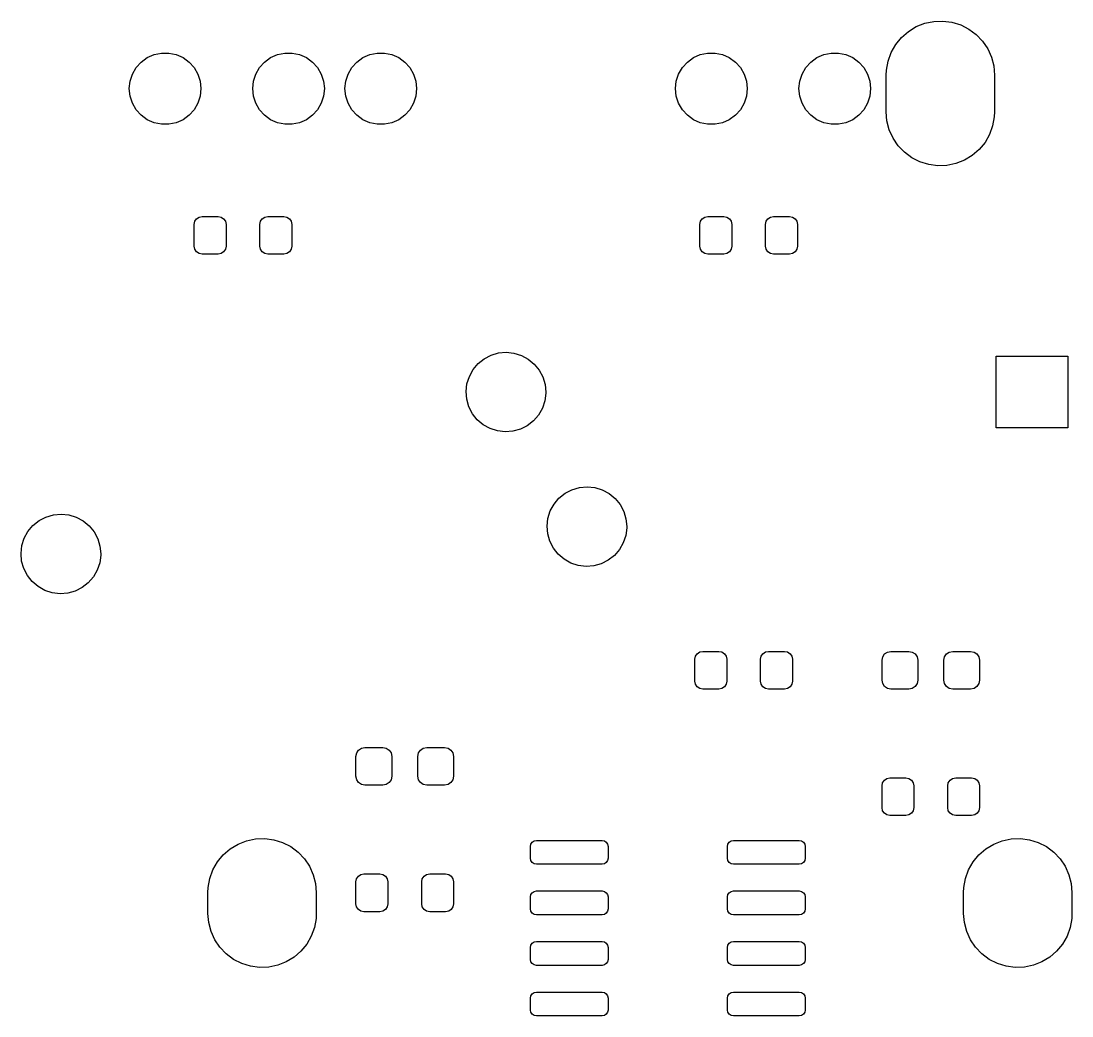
# Model space of a CAD drawing. Extents: x 74 to 207, y -142 to -34.
# Drawn here: x 139.72 to 166.1, y -58.85 to -33.86 of the extents above; entities that cross this region are included whole.
import ezdxf

# ---------------------------------------------------------------- set-up
doc = ezdxf.new("R2010")
doc.units = 0
doc.layers.add('BLACK', color=7, linetype='CONTINUOUS')

msp = doc.modelspace()

# ---------------------------------------------------------------- linework, layer by layer
at = {"layer": 'BLACK', "linetype": 'CONTINUOUS'}
for p, q in [((161.999, -34.1211), (162.195, -34.0018)), ((162.195, -34.0018), (162.409, -33.9174)), ((162.409, -33.9174), (162.634, -33.8701)), ((162.634, -33.8701), (162.864, -33.8615)), ((162.864, -33.8615), (163.092, -33.8917)), ((163.092, -33.8917), (163.312, -33.9599)), ((163.312, -33.9599), (163.517, -34.0641)), ((161.679, -34.4497), (161.825, -34.2719)), ((161.825, -34.2719), (161.999, -34.1211)), ((163.517, -34.0641), (163.701, -34.2014)), ((163.701, -34.2014), (163.86, -34.3678)), ((161.565, -34.6495), (161.679, -34.4497)), ((163.86, -34.3678), (163.988, -34.5586)), ((163.988, -34.5586), (164.083, -34.7683)), ((142.732, -34.8912), (142.884, -34.7806)), ((142.884, -34.7806), (143.056, -34.704)), ((143.056, -34.704), (143.24, -34.6649)), ((143.24, -34.6649), (143.428, -34.6649)), ((143.428, -34.6649), (143.612, -34.704)), ((143.612, -34.704), (143.784, -34.7806)), ((143.784, -34.7806), (143.936, -34.8912)), ((145.832, -34.8912), (145.984, -34.7806)), ((145.984, -34.7806), (146.156, -34.704)), ((146.156, -34.704), (146.34, -34.6649)), ((146.34, -34.6649), (146.528, -34.6649)), ((146.528, -34.6649), (146.712, -34.704)), ((146.712, -34.704), (146.884, -34.7806)), ((146.884, -34.7806), (147.036, -34.8912)), ((148.148, -34.8912), (148.3, -34.7806)), ((148.3, -34.7806), (148.472, -34.704)), ((148.472, -34.704), (148.656, -34.6649)), ((148.656, -34.6649), (148.844, -34.6649)), ((148.844, -34.6649), (149.028, -34.704)), ((149.028, -34.704), (149.2, -34.7806)), ((149.2, -34.7806), (149.352, -34.8912)), ((156.448, -34.8912), (156.6, -34.7806)), ((156.6, -34.7806), (156.772, -34.704)), ((156.772, -34.704), (156.956, -34.6649)), ((156.956, -34.6649), (157.144, -34.6649)), ((157.144, -34.6649), (157.328, -34.704)), ((157.328, -34.704), (157.5, -34.7806)), ((157.5, -34.7806), (157.652, -34.8912)), ((159.548, -34.8912), (159.7, -34.7806)), ((159.7, -34.7806), (159.872, -34.704)), ((159.872, -34.704), (160.056, -34.6649)), ((160.056, -34.6649), (160.244, -34.6649)), ((160.244, -34.6649), (160.428, -34.704)), ((160.428, -34.704), (160.6, -34.7806)), ((160.6, -34.7806), (160.752, -34.8912)), ((161.487, -34.8657), (161.565, -34.6495)), ((164.083, -34.7683), (164.141, -34.9909)), ((142.512, -35.1939), (142.606, -35.031)), ((142.606, -35.031), (142.732, -34.8912)), ((143.936, -34.8912), (144.062, -35.031)), ((144.062, -35.031), (144.156, -35.1939)), ((145.612, -35.1939), (145.706, -35.031)), ((145.706, -35.031), (145.832, -34.8912)), ((147.036, -34.8912), (147.162, -35.031)), ((147.162, -35.031), (147.256, -35.1939)), ((147.928, -35.1939), (148.022, -35.031)), ((148.022, -35.031), (148.148, -34.8912)), ((149.352, -34.8912), (149.478, -35.031)), ((149.478, -35.031), (149.572, -35.1939)), ((156.228, -35.1939), (156.322, -35.031)), ((156.322, -35.031), (156.448, -34.8912)), ((157.652, -34.8912), (157.778, -35.031)), ((157.778, -35.031), (157.872, -35.1939)), ((159.328, -35.1939), (159.422, -35.031)), ((159.422, -35.031), (159.548, -34.8912)), ((160.752, -34.8912), (160.878, -35.031)), ((160.878, -35.031), (160.972, -35.1939)), ((161.44, -35.22), (161.446, -35.092)), ((161.446, -35.092), (161.487, -34.8657)), ((164.141, -34.9909), (164.16, -35.22)), ((142.454, -35.3729), (142.512, -35.1939)), ((144.156, -35.1939), (144.214, -35.3729)), ((145.554, -35.3729), (145.612, -35.1939)), ((147.256, -35.1939), (147.314, -35.3729)), ((147.87, -35.3729), (147.928, -35.1939)), ((149.572, -35.1939), (149.63, -35.3729)), ((156.17, -35.3729), (156.228, -35.1939)), ((157.872, -35.1939), (157.93, -35.3729)), ((159.27, -35.3729), (159.328, -35.1939)), ((160.972, -35.1939), (161.03, -35.3729)), ((161.44, -36.14), (161.44, -35.22)), ((164.16, -35.22), (164.16, -36.14)), ((142.434, -35.56), (142.454, -35.3729)), ((142.454, -35.7471), (142.434, -35.56)), ((144.214, -35.3729), (144.234, -35.56)), ((144.234, -35.56), (144.214, -35.7471)), ((145.534, -35.56), (145.554, -35.3729)), ((145.554, -35.7471), (145.534, -35.56)), ((147.314, -35.3729), (147.334, -35.56)), ((147.334, -35.56), (147.314, -35.7471)), ((147.85, -35.56), (147.87, -35.3729)), ((147.87, -35.7471), (147.85, -35.56)), ((149.63, -35.3729), (149.65, -35.56)), ((149.65, -35.56), (149.63, -35.7471)), ((156.15, -35.56), (156.17, -35.3729)), ((156.17, -35.7471), (156.15, -35.56)), ((157.93, -35.3729), (157.95, -35.56)), ((157.95, -35.56), (157.93, -35.7471)), ((159.25, -35.56), (159.27, -35.3729)), ((159.27, -35.7471), (159.25, -35.56)), ((161.03, -35.3729), (161.05, -35.56)), ((161.05, -35.56), (161.03, -35.7471)), ((142.512, -35.9261), (142.454, -35.7471)), ((144.214, -35.7471), (144.156, -35.9261)), ((145.612, -35.9261), (145.554, -35.7471)), ((147.314, -35.7471), (147.256, -35.9261)), ((147.928, -35.9261), (147.87, -35.7471)), ((149.63, -35.7471), (149.572, -35.9261)), ((156.228, -35.9261), (156.17, -35.7471)), ((157.93, -35.7471), (157.872, -35.9261)), ((159.328, -35.9261), (159.27, -35.7471)), ((161.03, -35.7471), (160.972, -35.9261)), ((142.606, -36.089), (142.512, -35.9261)), ((142.732, -36.2288), (142.606, -36.089)), ((144.062, -36.089), (143.936, -36.2288)), ((144.156, -35.9261), (144.062, -36.089)), ((145.706, -36.089), (145.612, -35.9261)), ((145.832, -36.2288), (145.706, -36.089)), ((147.162, -36.089), (147.036, -36.2288)), ((147.256, -35.9261), (147.162, -36.089)), ((148.022, -36.089), (147.928, -35.9261)), ((148.148, -36.2288), (148.022, -36.089)), ((149.478, -36.089), (149.352, -36.2288)), ((149.572, -35.9261), (149.478, -36.089)), ((156.322, -36.089), (156.228, -35.9261)), ((156.448, -36.2288), (156.322, -36.089)), ((157.778, -36.089), (157.652, -36.2288)), ((157.872, -35.9261), (157.778, -36.089)), ((159.422, -36.089), (159.328, -35.9261)), ((159.548, -36.2288), (159.422, -36.089)), ((160.878, -36.089), (160.752, -36.2288)), ((160.972, -35.9261), (160.878, -36.089)), ((161.459, -36.3691), (161.44, -36.14)), ((164.16, -36.14), (164.154, -36.268)), ((142.884, -36.3394), (142.732, -36.2288)), ((143.056, -36.416), (142.884, -36.3394)), ((143.24, -36.4551), (143.056, -36.416)), ((143.612, -36.416), (143.428, -36.4551)), ((143.784, -36.3394), (143.612, -36.416)), ((143.936, -36.2288), (143.784, -36.3394)), ((145.984, -36.3394), (145.832, -36.2288)), ((146.156, -36.416), (145.984, -36.3394)), ((146.34, -36.4551), (146.156, -36.416)), ((146.712, -36.416), (146.528, -36.4551)), ((146.884, -36.3394), (146.712, -36.416)), ((147.036, -36.2288), (146.884, -36.3394)), ((148.3, -36.3394), (148.148, -36.2288)), ((148.472, -36.416), (148.3, -36.3394)), ((148.656, -36.4551), (148.472, -36.416)), ((149.028, -36.416), (148.844, -36.4551)), ((149.2, -36.3394), (149.028, -36.416)), ((149.352, -36.2288), (149.2, -36.3394)), ((156.6, -36.3394), (156.448, -36.2288)), ((156.772, -36.416), (156.6, -36.3394)), ((156.956, -36.4551), (156.772, -36.416)), ((157.328, -36.416), (157.144, -36.4551)), ((157.5, -36.3394), (157.328, -36.416)), ((157.652, -36.2288), (157.5, -36.3394)), ((159.7, -36.3394), (159.548, -36.2288)), ((159.872, -36.416), (159.7, -36.3394)), ((160.056, -36.4551), (159.872, -36.416)), ((160.428, -36.416), (160.244, -36.4551)), ((160.6, -36.3394), (160.428, -36.416)), ((160.752, -36.2288), (160.6, -36.3394)), ((161.517, -36.5917), (161.459, -36.3691)), ((164.154, -36.268), (164.113, -36.4943)), ((143.428, -36.4551), (143.24, -36.4551)), ((146.528, -36.4551), (146.34, -36.4551)), ((148.844, -36.4551), (148.656, -36.4551)), ((157.144, -36.4551), (156.956, -36.4551)), ((160.244, -36.4551), (160.056, -36.4551)), ((161.612, -36.8014), (161.517, -36.5917)), ((164.113, -36.4943), (164.035, -36.7105)), ((161.74, -36.9922), (161.612, -36.8014)), ((163.921, -36.9103), (163.775, -37.0881)), ((164.035, -36.7105), (163.921, -36.9103)), ((161.899, -37.1586), (161.74, -36.9922)), ((162.083, -37.2959), (161.899, -37.1586)), ((163.775, -37.0881), (163.601, -37.2389)), ((162.288, -37.4001), (162.083, -37.2959)), ((162.508, -37.4683), (162.288, -37.4001)), ((162.736, -37.4985), (162.508, -37.4683)), ((163.191, -37.4426), (162.966, -37.4899)), ((163.405, -37.3582), (163.191, -37.4426)), ((163.601, -37.2389), (163.405, -37.3582)), ((162.966, -37.4899), (162.736, -37.4985)), ((144.122, -38.8266), (144.186, -38.7832)), ((144.186, -38.7832), (144.263, -38.768)), ((144.263, -38.768), (144.663, -38.768)), ((144.663, -38.768), (144.74, -38.7832)), ((144.74, -38.7832), (144.804, -38.8266)), ((145.772, -38.8266), (145.836, -38.7832)), ((145.836, -38.7832), (145.913, -38.768)), ((145.913, -38.768), (146.313, -38.768)), ((146.313, -38.768), (146.39, -38.7832)), ((146.39, -38.7832), (146.454, -38.8266)), ((156.822, -38.8266), (156.886, -38.7832)), ((156.886, -38.7832), (156.963, -38.768)), ((156.963, -38.768), (157.363, -38.768)), ((157.363, -38.768), (157.44, -38.7832)), ((157.44, -38.7832), (157.504, -38.8266)), ((158.472, -38.8266), (158.536, -38.7832)), ((158.536, -38.7832), (158.613, -38.768)), ((158.613, -38.768), (159.013, -38.768)), ((159.013, -38.768), (159.09, -38.7832)), ((159.09, -38.7832), (159.154, -38.8266)), ((144.063, -38.968), (144.078, -38.8915)), ((144.063, -39.518), (144.063, -38.968)), ((144.078, -38.8915), (144.122, -38.8266)), ((144.804, -38.8266), (144.848, -38.8915)), ((144.848, -38.8915), (144.863, -38.968)), ((144.863, -38.968), (144.863, -39.518)), ((145.713, -38.968), (145.728, -38.8915)), ((145.713, -39.518), (145.713, -38.968)), ((145.728, -38.8915), (145.772, -38.8266)), ((146.454, -38.8266), (146.498, -38.8915)), ((146.498, -38.8915), (146.513, -38.968)), ((146.513, -38.968), (146.513, -39.518)), ((156.763, -38.968), (156.778, -38.8915)), ((156.763, -39.518), (156.763, -38.968)), ((156.778, -38.8915), (156.822, -38.8266)), ((157.504, -38.8266), (157.548, -38.8915)), ((157.548, -38.8915), (157.563, -38.968)), ((157.563, -38.968), (157.563, -39.518)), ((158.413, -38.968), (158.428, -38.8915)), ((158.413, -39.518), (158.413, -38.968)), ((158.428, -38.8915), (158.472, -38.8266)), ((159.154, -38.8266), (159.198, -38.8915)), ((159.198, -38.8915), (159.213, -38.968)), ((159.213, -38.968), (159.213, -39.518)), ((144.078, -39.5945), (144.063, -39.518)), ((144.863, -39.518), (144.848, -39.5945)), ((145.728, -39.5945), (145.713, -39.518)), ((146.513, -39.518), (146.498, -39.5945)), ((156.778, -39.5945), (156.763, -39.518)), ((157.563, -39.518), (157.548, -39.5945)), ((158.428, -39.5945), (158.413, -39.518)), ((159.213, -39.518), (159.198, -39.5945)), ((144.122, -39.6594), (144.078, -39.5945)), ((144.186, -39.7028), (144.122, -39.6594)), ((144.263, -39.718), (144.186, -39.7028)), ((144.663, -39.718), (144.263, -39.718)), ((144.74, -39.7028), (144.663, -39.718)), ((144.804, -39.6594), (144.74, -39.7028)), ((144.848, -39.5945), (144.804, -39.6594)), ((145.772, -39.6594), (145.728, -39.5945)), ((145.836, -39.7028), (145.772, -39.6594)), ((145.913, -39.718), (145.836, -39.7028)), ((146.313, -39.718), (145.913, -39.718)), ((146.39, -39.7028), (146.313, -39.718)), ((146.454, -39.6594), (146.39, -39.7028)), ((146.498, -39.5945), (146.454, -39.6594)), ((156.822, -39.6594), (156.778, -39.5945)), ((156.886, -39.7028), (156.822, -39.6594)), ((156.963, -39.718), (156.886, -39.7028)), ((157.363, -39.718), (156.963, -39.718)), ((157.44, -39.7028), (157.363, -39.718)), ((157.504, -39.6594), (157.44, -39.7028)), ((157.548, -39.5945), (157.504, -39.6594)), ((158.472, -39.6594), (158.428, -39.5945)), ((158.536, -39.7028), (158.472, -39.6594)), ((158.613, -39.718), (158.536, -39.7028)), ((159.013, -39.718), (158.613, -39.718)), ((159.09, -39.7028), (159.013, -39.718)), ((159.154, -39.6594), (159.09, -39.7028)), ((159.198, -39.5945), (159.154, -39.6594)), ((151.517, -42.2528), (151.705, -42.1977)), ((151.705, -42.1977), (151.899, -42.18)), ((151.899, -42.18), (152.093, -42.2004)), ((152.093, -42.2004), (152.28, -42.2581)), ((151.067, -42.615), (151.192, -42.4655)), ((151.192, -42.4655), (151.344, -42.3432)), ((151.344, -42.3432), (151.517, -42.2528)), ((152.28, -42.2581), (152.451, -42.351)), ((152.451, -42.351), (152.602, -42.4754)), ((152.602, -42.4754), (152.725, -42.6266)), ((164.2, -44.08), (164.2, -42.28)), ((164.2, -42.28), (166, -42.28)), ((166, -42.28), (166, -44.08)), ((150.973, -42.7861), (151.067, -42.615)), ((152.725, -42.6266), (152.817, -42.7989)), ((150.892, -43.166), (150.914, -42.9721)), ((150.914, -42.9721), (150.973, -42.7861)), ((152.817, -42.7989), (152.873, -42.9858)), ((152.873, -42.9858), (152.892, -43.18)), ((150.908, -43.3605), (150.892, -43.166)), ((152.892, -43.2079), (152.867, -43.4015)), ((152.892, -43.18), (152.892, -43.2079)), ((150.962, -43.5481), (150.908, -43.3605)), ((152.867, -43.4015), (152.806, -43.5867)), ((151.051, -43.7217), (150.962, -43.5481)), ((151.173, -43.8747), (151.051, -43.7217)), ((152.709, -43.7564), (152.582, -43.9042)), ((152.806, -43.5867), (152.709, -43.7564)), ((151.321, -44.0011), (151.173, -43.8747)), ((151.492, -44.0964), (151.321, -44.0011)), ((152.428, -44.0243), (152.254, -44.1123)), ((152.582, -43.9042), (152.428, -44.0243)), ((151.677, -44.1567), (151.492, -44.0964)), ((151.871, -44.1798), (151.677, -44.1567)), ((152.066, -44.1648), (151.871, -44.1798)), ((152.254, -44.1123), (152.066, -44.1648)), ((166, -44.08), (164.2, -44.08)), ((153.376, -45.7214), (153.549, -45.631)), ((153.549, -45.631), (153.737, -45.5759)), ((153.737, -45.5759), (153.931, -45.5582)), ((153.931, -45.5582), (154.125, -45.5786)), ((154.125, -45.5786), (154.312, -45.6363)), ((154.312, -45.6363), (154.483, -45.7292)), ((153.099, -45.9932), (153.224, -45.8437)), ((153.224, -45.8437), (153.376, -45.7214)), ((154.483, -45.7292), (154.634, -45.8536)), ((154.634, -45.8536), (154.757, -46.0048)), ((152.946, -46.3503), (153.005, -46.1643)), ((153.005, -46.1643), (153.099, -45.9932)), ((154.757, -46.0048), (154.849, -46.1771)), ((154.849, -46.1771), (154.905, -46.364)), ((140.016, -46.5295), (140.168, -46.4072)), ((140.168, -46.4072), (140.341, -46.3168)), ((140.341, -46.3168), (140.529, -46.2617)), ((140.529, -46.2617), (140.723, -46.244)), ((140.723, -46.244), (140.917, -46.2644)), ((140.917, -46.2644), (141.104, -46.3221)), ((141.104, -46.3221), (141.275, -46.415)), ((141.275, -46.415), (141.426, -46.5394)), ((152.924, -46.5442), (152.946, -46.3503)), ((154.905, -46.364), (154.924, -46.5582)), ((139.797, -46.8501), (139.891, -46.679)), ((139.891, -46.679), (140.016, -46.5295)), ((141.426, -46.5394), (141.549, -46.6906)), ((141.549, -46.6906), (141.641, -46.8629)), ((152.94, -46.7387), (152.924, -46.5442)), ((154.924, -46.5861), (154.899, -46.7797)), ((154.924, -46.5582), (154.924, -46.5861)), ((139.738, -47.0361), (139.797, -46.8501)), ((141.641, -46.8629), (141.697, -47.0498)), ((152.994, -46.9263), (152.94, -46.7387)), ((153.083, -47.0999), (152.994, -46.9263)), ((154.838, -46.9649), (154.741, -47.1346)), ((154.899, -46.7797), (154.838, -46.9649)), ((139.716, -47.23), (139.738, -47.0361)), ((139.732, -47.4245), (139.716, -47.23)), ((141.697, -47.0498), (141.716, -47.244)), ((153.205, -47.2529), (153.083, -47.0999)), ((154.741, -47.1346), (154.614, -47.2824)), ((139.786, -47.6121), (139.732, -47.4245)), ((141.691, -47.4655), (141.63, -47.6507)), ((141.716, -47.2719), (141.691, -47.4655)), ((141.716, -47.244), (141.716, -47.2719)), ((153.353, -47.3793), (153.205, -47.2529)), ((153.524, -47.4746), (153.353, -47.3793)), ((153.709, -47.5349), (153.524, -47.4746)), ((154.286, -47.4905), (154.098, -47.543)), ((154.46, -47.4025), (154.286, -47.4905)), ((154.614, -47.2824), (154.46, -47.4025)), ((139.875, -47.7857), (139.786, -47.6121)), ((141.63, -47.6507), (141.533, -47.8204)), ((153.903, -47.558), (153.709, -47.5349)), ((154.098, -47.543), (153.903, -47.558)), ((139.997, -47.9387), (139.875, -47.7857)), ((140.145, -48.0651), (139.997, -47.9387)), ((141.406, -47.9682), (141.252, -48.0883)), ((141.533, -47.8204), (141.406, -47.9682)), ((140.316, -48.1604), (140.145, -48.0651)), ((140.501, -48.2207), (140.316, -48.1604)), ((140.695, -48.2438), (140.501, -48.2207)), ((140.89, -48.2288), (140.695, -48.2438)), ((141.078, -48.1763), (140.89, -48.2288)), ((141.252, -48.0883), (141.078, -48.1763)), ((156.636, -49.89), (156.651, -49.8135)), ((156.651, -49.8135), (156.695, -49.7486)), ((156.695, -49.7486), (156.759, -49.7052)), ((156.759, -49.7052), (156.836, -49.69)), ((156.836, -49.69), (157.236, -49.69)), ((157.236, -49.69), (157.313, -49.7052)), ((157.313, -49.7052), (157.377, -49.7486)), ((157.377, -49.7486), (157.421, -49.8135)), ((157.421, -49.8135), (157.436, -49.89)), ((158.286, -49.89), (158.301, -49.8135)), ((158.301, -49.8135), (158.345, -49.7486)), ((158.345, -49.7486), (158.409, -49.7052)), ((158.409, -49.7052), (158.486, -49.69)), ((158.486, -49.69), (158.886, -49.69)), ((158.886, -49.69), (158.963, -49.7052)), ((158.963, -49.7052), (159.027, -49.7486)), ((159.027, -49.7486), (159.071, -49.8135)), ((159.071, -49.8135), (159.086, -49.89)), ((161.335, -49.915), (161.352, -49.8289)), ((161.352, -49.8289), (161.401, -49.7559)), ((161.401, -49.7559), (161.474, -49.7071)), ((161.474, -49.7071), (161.56, -49.69)), ((161.56, -49.69), (162.01, -49.69)), ((162.01, -49.69), (162.096, -49.7071)), ((162.096, -49.7071), (162.169, -49.7559)), ((162.169, -49.7559), (162.218, -49.8289)), ((162.218, -49.8289), (162.235, -49.915)), ((162.885, -49.915), (162.902, -49.8289)), ((162.902, -49.8289), (162.951, -49.7559)), ((162.951, -49.7559), (163.024, -49.7071)), ((163.024, -49.7071), (163.11, -49.69)), ((163.11, -49.69), (163.56, -49.69)), ((163.56, -49.69), (163.646, -49.7071)), ((163.646, -49.7071), (163.719, -49.7559)), ((163.719, -49.7559), (163.768, -49.8289)), ((163.768, -49.8289), (163.785, -49.915)), ((156.636, -50.44), (156.636, -49.89)), ((157.436, -49.89), (157.436, -50.44)), ((158.286, -50.44), (158.286, -49.89)), ((159.086, -49.89), (159.086, -50.44)), ((161.335, -50.415), (161.335, -49.915)), ((162.235, -49.915), (162.235, -50.415)), ((162.885, -50.415), (162.885, -49.915)), ((163.785, -49.915), (163.785, -50.415)), ((156.651, -50.5165), (156.636, -50.44)), ((156.695, -50.5814), (156.651, -50.5165)), ((156.759, -50.6248), (156.695, -50.5814)), ((156.836, -50.64), (156.759, -50.6248)), ((157.236, -50.64), (156.836, -50.64)), ((157.313, -50.6248), (157.236, -50.64)), ((157.377, -50.5814), (157.313, -50.6248)), ((157.421, -50.5165), (157.377, -50.5814)), ((157.436, -50.44), (157.421, -50.5165)), ((158.301, -50.5165), (158.286, -50.44)), ((158.345, -50.5814), (158.301, -50.5165)), ((158.409, -50.6248), (158.345, -50.5814)), ((158.486, -50.64), (158.409, -50.6248)), ((158.886, -50.64), (158.486, -50.64)), ((158.963, -50.6248), (158.886, -50.64)), ((159.027, -50.5814), (158.963, -50.6248)), ((159.071, -50.5165), (159.027, -50.5814)), ((159.086, -50.44), (159.071, -50.5165)), ((161.352, -50.5011), (161.335, -50.415)), ((161.401, -50.5741), (161.352, -50.5011)), ((161.474, -50.6229), (161.401, -50.5741)), ((161.56, -50.64), (161.474, -50.6229)), ((162.01, -50.64), (161.56, -50.64)), ((162.096, -50.6229), (162.01, -50.64)), ((162.169, -50.5741), (162.096, -50.6229)), ((162.218, -50.5011), (162.169, -50.5741)), ((162.235, -50.415), (162.218, -50.5011)), ((162.902, -50.5011), (162.885, -50.415)), ((162.951, -50.5741), (162.902, -50.5011)), ((163.024, -50.6229), (162.951, -50.5741)), ((163.11, -50.64), (163.024, -50.6229)), ((163.56, -50.64), (163.11, -50.64)), ((163.646, -50.6229), (163.56, -50.64)), ((163.719, -50.5741), (163.646, -50.6229)), ((163.768, -50.5011), (163.719, -50.5741)), ((163.785, -50.415), (163.768, -50.5011)), ((148.127, -52.328), (148.144, -52.2419)), ((148.144, -52.2419), (148.193, -52.1689)), ((148.193, -52.1689), (148.266, -52.1201)), ((148.266, -52.1201), (148.352, -52.103)), ((148.352, -52.103), (148.802, -52.103)), ((148.802, -52.103), (148.888, -52.1201)), ((148.888, -52.1201), (148.961, -52.1689)), ((148.961, -52.1689), (149.01, -52.2419)), ((149.01, -52.2419), (149.027, -52.328)), ((149.677, -52.328), (149.694, -52.2419)), ((149.694, -52.2419), (149.743, -52.1689)), ((149.743, -52.1689), (149.816, -52.1201)), ((149.816, -52.1201), (149.902, -52.103)), ((149.902, -52.103), (150.352, -52.103)), ((150.352, -52.103), (150.438, -52.1201)), ((150.438, -52.1201), (150.511, -52.1689)), ((150.511, -52.1689), (150.56, -52.2419)), ((150.56, -52.2419), (150.577, -52.328)), ((148.127, -52.828), (148.127, -52.328)), ((149.027, -52.328), (149.027, -52.828)), ((149.677, -52.828), (149.677, -52.328)), ((150.577, -52.328), (150.577, -52.828)), ((148.144, -52.9141), (148.127, -52.828)), ((148.193, -52.9871), (148.144, -52.9141)), ((148.266, -53.0359), (148.193, -52.9871)), ((148.352, -53.053), (148.266, -53.0359)), ((148.888, -53.0359), (148.802, -53.053)), ((148.961, -52.9871), (148.888, -53.0359)), ((149.01, -52.9141), (148.961, -52.9871)), ((149.027, -52.828), (149.01, -52.9141)), ((149.694, -52.9141), (149.677, -52.828)), ((149.743, -52.9871), (149.694, -52.9141)), ((149.816, -53.0359), (149.743, -52.9871)), ((149.902, -53.053), (149.816, -53.0359)), ((150.438, -53.0359), (150.352, -53.053)), ((150.511, -52.9871), (150.438, -53.0359)), ((150.56, -52.9141), (150.511, -52.9871)), ((150.577, -52.828), (150.56, -52.9141)), ((161.335, -53.065), (161.35, -52.9885)), ((161.35, -52.9885), (161.394, -52.9236)), ((161.394, -52.9236), (161.458, -52.8802)), ((161.458, -52.8802), (161.535, -52.865)), ((161.535, -52.865), (161.935, -52.865)), ((161.935, -52.865), (162.012, -52.8802)), ((162.012, -52.8802), (162.076, -52.9236)), ((162.076, -52.9236), (162.12, -52.9885)), ((162.12, -52.9885), (162.135, -53.065)), ((162.985, -53.065), (163, -52.9885)), ((163, -52.9885), (163.044, -52.9236)), ((163.044, -52.9236), (163.108, -52.8802)), ((163.108, -52.8802), (163.185, -52.865)), ((163.185, -52.865), (163.585, -52.865)), ((163.585, -52.865), (163.662, -52.8802)), ((163.662, -52.8802), (163.726, -52.9236)), ((163.726, -52.9236), (163.77, -52.9885)), ((163.77, -52.9885), (163.785, -53.065)), ((148.802, -53.053), (148.352, -53.053)), ((150.352, -53.053), (149.902, -53.053)), ((161.335, -53.615), (161.335, -53.065)), ((162.135, -53.065), (162.135, -53.615)), ((162.985, -53.615), (162.985, -53.065)), ((163.785, -53.065), (163.785, -53.615)), ((161.35, -53.6915), (161.335, -53.615)), ((161.394, -53.7564), (161.35, -53.6915)), ((161.458, -53.7998), (161.394, -53.7564)), ((161.535, -53.815), (161.458, -53.7998)), ((161.935, -53.815), (161.535, -53.815)), ((162.012, -53.7998), (161.935, -53.815)), ((162.076, -53.7564), (162.012, -53.7998)), ((162.12, -53.6915), (162.076, -53.7564)), ((162.135, -53.615), (162.12, -53.6915)), ((163, -53.6915), (162.985, -53.615)), ((163.044, -53.7564), (163, -53.6915)), ((163.108, -53.7998), (163.044, -53.7564)), ((163.185, -53.815), (163.108, -53.7998)), ((163.585, -53.815), (163.185, -53.815)), ((163.662, -53.7998), (163.585, -53.815)), ((163.726, -53.7564), (163.662, -53.7998)), ((163.77, -53.6915), (163.726, -53.7564)), ((163.785, -53.615), (163.77, -53.6915)), ((144.969, -54.6511), (145.165, -54.5318)), ((145.165, -54.5318), (145.379, -54.4474)), ((145.379, -54.4474), (145.604, -54.4001)), ((145.604, -54.4001), (145.834, -54.3915)), ((145.834, -54.3915), (146.062, -54.4217)), ((146.062, -54.4217), (146.282, -54.4899)), ((146.282, -54.4899), (146.487, -54.5941)), ((146.487, -54.5941), (146.671, -54.7314)), ((152.506, -54.587), (152.517, -54.5296)), ((152.506, -54.887), (152.506, -54.587)), ((152.517, -54.5296), (152.55, -54.4809)), ((152.55, -54.4809), (152.599, -54.4484)), ((152.599, -54.4484), (152.656, -54.437)), ((152.656, -54.437), (154.306, -54.437)), ((154.306, -54.437), (154.363, -54.4484)), ((154.363, -54.4484), (154.412, -54.4809)), ((154.412, -54.4809), (154.445, -54.5296)), ((154.445, -54.5296), (154.456, -54.587)), ((154.456, -54.587), (154.456, -54.887)), ((157.456, -54.587), (157.467, -54.5296)), ((157.456, -54.887), (157.456, -54.587)), ((157.467, -54.5296), (157.5, -54.4809)), ((157.5, -54.4809), (157.549, -54.4484)), ((157.549, -54.4484), (157.606, -54.437)), ((157.606, -54.437), (159.256, -54.437)), ((159.256, -54.437), (159.313, -54.4484)), ((159.313, -54.4484), (159.362, -54.4809)), ((159.362, -54.4809), (159.395, -54.5296)), ((159.395, -54.5296), (159.406, -54.587)), ((159.406, -54.587), (159.406, -54.887)), ((163.944, -54.6511), (164.14, -54.5318)), ((164.14, -54.5318), (164.354, -54.4474)), ((164.354, -54.4474), (164.579, -54.4001)), ((164.579, -54.4001), (164.809, -54.3915)), ((164.809, -54.3915), (165.037, -54.4217)), ((165.037, -54.4217), (165.257, -54.4899)), ((165.257, -54.4899), (165.462, -54.5941)), ((165.462, -54.5941), (165.646, -54.7314)), ((144.649, -54.9797), (144.795, -54.8019)), ((144.795, -54.8019), (144.969, -54.6511)), ((146.671, -54.7314), (146.83, -54.8978)), ((152.517, -54.9444), (152.506, -54.887)), ((154.456, -54.887), (154.445, -54.9444)), ((157.467, -54.9444), (157.456, -54.887)), ((159.406, -54.887), (159.395, -54.9444)), ((163.624, -54.9797), (163.77, -54.8019)), ((163.77, -54.8019), (163.944, -54.6511)), ((165.646, -54.7314), (165.805, -54.8978)), ((144.535, -55.1795), (144.649, -54.9797)), ((146.83, -54.8978), (146.958, -55.0886)), ((146.958, -55.0886), (147.053, -55.2983)), ((152.55, -54.9931), (152.517, -54.9444)), ((152.599, -55.0256), (152.55, -54.9931)), ((152.656, -55.037), (152.599, -55.0256)), ((154.306, -55.037), (152.656, -55.037)), ((154.363, -55.0256), (154.306, -55.037)), ((154.412, -54.9931), (154.363, -55.0256)), ((154.445, -54.9444), (154.412, -54.9931)), ((157.5, -54.9931), (157.467, -54.9444)), ((157.549, -55.0256), (157.5, -54.9931)), ((157.606, -55.037), (157.549, -55.0256)), ((159.256, -55.037), (157.606, -55.037)), ((159.313, -55.0256), (159.256, -55.037)), ((159.362, -54.9931), (159.313, -55.0256)), ((159.395, -54.9444), (159.362, -54.9931)), ((163.51, -55.1795), (163.624, -54.9797)), ((165.805, -54.8978), (165.933, -55.0886)), ((165.933, -55.0886), (166.028, -55.2983)), ((144.416, -55.622), (144.457, -55.3957)), ((144.457, -55.3957), (144.535, -55.1795)), ((147.053, -55.2983), (147.111, -55.5209)), ((148.127, -55.478), (148.142, -55.4015)), ((148.142, -55.4015), (148.186, -55.3366)), ((148.186, -55.3366), (148.25, -55.2932)), ((148.25, -55.2932), (148.327, -55.278)), ((148.327, -55.278), (148.727, -55.278)), ((148.727, -55.278), (148.804, -55.2932)), ((148.804, -55.2932), (148.868, -55.3366)), ((148.868, -55.3366), (148.912, -55.4015)), ((148.912, -55.4015), (148.927, -55.478)), ((149.777, -55.478), (149.792, -55.4015)), ((149.792, -55.4015), (149.836, -55.3366)), ((149.836, -55.3366), (149.9, -55.2932)), ((149.9, -55.2932), (149.977, -55.278)), ((149.977, -55.278), (150.377, -55.278)), ((150.377, -55.278), (150.454, -55.2932)), ((150.454, -55.2932), (150.518, -55.3366)), ((150.518, -55.3366), (150.562, -55.4015)), ((150.562, -55.4015), (150.577, -55.478)), ((163.391, -55.622), (163.432, -55.3957)), ((163.432, -55.3957), (163.51, -55.1795)), ((166.028, -55.2983), (166.086, -55.5209)), ((144.41, -55.75), (144.416, -55.622)), ((147.111, -55.5209), (147.13, -55.75)), ((148.127, -56.028), (148.127, -55.478)), ((148.927, -55.478), (148.927, -56.028)), ((149.777, -56.028), (149.777, -55.478)), ((150.577, -55.478), (150.577, -56.028)), ((163.385, -55.75), (163.391, -55.622)), ((166.086, -55.5209), (166.105, -55.75)), ((144.41, -56.27), (144.41, -55.75)), ((147.13, -55.75), (147.13, -56.27)), ((152.506, -55.857), (152.517, -55.7996)), ((152.506, -56.157), (152.506, -55.857)), ((152.517, -55.7996), (152.55, -55.7509)), ((152.55, -55.7509), (152.599, -55.7184)), ((152.599, -55.7184), (152.656, -55.707)), ((152.656, -55.707), (154.306, -55.707)), ((154.306, -55.707), (154.363, -55.7184)), ((154.363, -55.7184), (154.412, -55.7509)), ((154.412, -55.7509), (154.445, -55.7996)), ((154.445, -55.7996), (154.456, -55.857)), ((154.456, -55.857), (154.456, -56.157)), ((157.456, -55.857), (157.467, -55.7996)), ((157.456, -56.157), (157.456, -55.857)), ((157.467, -55.7996), (157.5, -55.7509)), ((157.5, -55.7509), (157.549, -55.7184)), ((157.549, -55.7184), (157.606, -55.707)), ((157.606, -55.707), (159.256, -55.707)), ((159.256, -55.707), (159.313, -55.7184)), ((159.313, -55.7184), (159.362, -55.7509)), ((159.362, -55.7509), (159.395, -55.7996)), ((159.395, -55.7996), (159.406, -55.857)), ((159.406, -55.857), (159.406, -56.157)), ((163.385, -56.27), (163.385, -55.75)), ((166.105, -55.75), (166.105, -56.27)), ((148.142, -56.1045), (148.127, -56.028)), ((148.186, -56.1694), (148.142, -56.1045)), ((148.25, -56.2128), (148.186, -56.1694)), ((148.868, -56.1694), (148.804, -56.2128)), ((148.912, -56.1045), (148.868, -56.1694)), ((148.927, -56.028), (148.912, -56.1045)), ((149.792, -56.1045), (149.777, -56.028)), ((149.836, -56.1694), (149.792, -56.1045)), ((149.9, -56.2128), (149.836, -56.1694)), ((150.518, -56.1694), (150.454, -56.2128)), ((150.562, -56.1045), (150.518, -56.1694)), ((150.577, -56.028), (150.562, -56.1045)), ((152.517, -56.2144), (152.506, -56.157)), ((154.456, -56.157), (154.445, -56.2144)), ((157.467, -56.2144), (157.456, -56.157)), ((159.406, -56.157), (159.395, -56.2144)), ((144.429, -56.4991), (144.41, -56.27)), ((147.124, -56.398), (147.083, -56.6243)), ((147.13, -56.27), (147.124, -56.398)), ((148.327, -56.228), (148.25, -56.2128)), ((148.727, -56.228), (148.327, -56.228)), ((148.804, -56.2128), (148.727, -56.228)), ((149.977, -56.228), (149.9, -56.2128)), ((150.377, -56.228), (149.977, -56.228)), ((150.454, -56.2128), (150.377, -56.228)), ((152.55, -56.2631), (152.517, -56.2144)), ((152.599, -56.2956), (152.55, -56.2631)), ((152.656, -56.307), (152.599, -56.2956)), ((154.306, -56.307), (152.656, -56.307)), ((154.363, -56.2956), (154.306, -56.307)), ((154.412, -56.2631), (154.363, -56.2956)), ((154.445, -56.2144), (154.412, -56.2631)), ((157.5, -56.2631), (157.467, -56.2144)), ((157.549, -56.2956), (157.5, -56.2631)), ((157.606, -56.307), (157.549, -56.2956)), ((159.256, -56.307), (157.606, -56.307)), ((159.313, -56.2956), (159.256, -56.307)), ((159.362, -56.2631), (159.313, -56.2956)), ((159.395, -56.2144), (159.362, -56.2631)), ((163.404, -56.4991), (163.385, -56.27)), ((166.099, -56.398), (166.058, -56.6243)), ((166.105, -56.27), (166.099, -56.398)), ((144.487, -56.7217), (144.429, -56.4991)), ((144.582, -56.9314), (144.487, -56.7217)), ((147.083, -56.6243), (147.005, -56.8405)), ((163.462, -56.7217), (163.404, -56.4991)), ((163.557, -56.9314), (163.462, -56.7217)), ((166.058, -56.6243), (165.98, -56.8405)), ((144.71, -57.1222), (144.582, -56.9314)), ((147.005, -56.8405), (146.891, -57.0403)), ((152.55, -57.0209), (152.599, -56.9884)), ((152.599, -56.9884), (152.656, -56.977)), ((152.656, -56.977), (154.306, -56.977)), ((154.306, -56.977), (154.363, -56.9884)), ((154.363, -56.9884), (154.412, -57.0209)), ((157.5, -57.0209), (157.549, -56.9884)), ((157.549, -56.9884), (157.606, -56.977)), ((157.606, -56.977), (159.256, -56.977)), ((159.256, -56.977), (159.313, -56.9884)), ((159.313, -56.9884), (159.362, -57.0209)), ((163.685, -57.1222), (163.557, -56.9314)), ((165.98, -56.8405), (165.866, -57.0403)), ((144.869, -57.2886), (144.71, -57.1222)), ((146.745, -57.2181), (146.571, -57.3689)), ((146.891, -57.0403), (146.745, -57.2181)), ((152.506, -57.127), (152.517, -57.0696)), ((152.506, -57.427), (152.506, -57.127)), ((152.517, -57.0696), (152.55, -57.0209)), ((154.412, -57.0209), (154.445, -57.0696)), ((154.445, -57.0696), (154.456, -57.127)), ((154.456, -57.127), (154.456, -57.427)), ((157.456, -57.127), (157.467, -57.0696)), ((157.456, -57.427), (157.456, -57.127)), ((157.467, -57.0696), (157.5, -57.0209)), ((159.362, -57.0209), (159.395, -57.0696)), ((159.395, -57.0696), (159.406, -57.127)), ((159.406, -57.127), (159.406, -57.427)), ((163.844, -57.2886), (163.685, -57.1222)), ((165.72, -57.2181), (165.546, -57.3689)), ((165.866, -57.0403), (165.72, -57.2181)), ((145.053, -57.4259), (144.869, -57.2886)), ((145.258, -57.5301), (145.053, -57.4259)), ((146.375, -57.4882), (146.161, -57.5726)), ((146.571, -57.3689), (146.375, -57.4882)), ((152.517, -57.4844), (152.506, -57.427)), ((152.55, -57.5331), (152.517, -57.4844)), ((154.445, -57.4844), (154.412, -57.5331)), ((154.456, -57.427), (154.445, -57.4844)), ((157.467, -57.4844), (157.456, -57.427)), ((157.5, -57.5331), (157.467, -57.4844)), ((159.395, -57.4844), (159.362, -57.5331)), ((159.406, -57.427), (159.395, -57.4844)), ((164.028, -57.4259), (163.844, -57.2886)), ((164.233, -57.5301), (164.028, -57.4259)), ((165.35, -57.4882), (165.136, -57.5726)), ((165.546, -57.3689), (165.35, -57.4882)), ((145.478, -57.5983), (145.258, -57.5301)), ((145.706, -57.6285), (145.478, -57.5983)), ((145.936, -57.6199), (145.706, -57.6285)), ((146.161, -57.5726), (145.936, -57.6199)), ((152.599, -57.5656), (152.55, -57.5331)), ((152.656, -57.577), (152.599, -57.5656)), ((154.306, -57.577), (152.656, -57.577)), ((154.363, -57.5656), (154.306, -57.577)), ((154.412, -57.5331), (154.363, -57.5656)), ((157.549, -57.5656), (157.5, -57.5331)), ((157.606, -57.577), (157.549, -57.5656)), ((159.256, -57.577), (157.606, -57.577)), ((159.313, -57.5656), (159.256, -57.577)), ((159.362, -57.5331), (159.313, -57.5656)), ((164.453, -57.5983), (164.233, -57.5301)), ((164.681, -57.6285), (164.453, -57.5983)), ((164.911, -57.6199), (164.681, -57.6285)), ((165.136, -57.5726), (164.911, -57.6199)), ((152.517, -58.3396), (152.55, -58.2909)), ((152.55, -58.2909), (152.599, -58.2584)), ((152.599, -58.2584), (152.656, -58.247)), ((152.656, -58.247), (154.306, -58.247)), ((154.306, -58.247), (154.363, -58.2584)), ((154.363, -58.2584), (154.412, -58.2909)), ((154.412, -58.2909), (154.445, -58.3396)), ((157.467, -58.3396), (157.5, -58.2909)), ((157.5, -58.2909), (157.549, -58.2584)), ((157.549, -58.2584), (157.606, -58.247)), ((157.606, -58.247), (159.256, -58.247)), ((159.256, -58.247), (159.313, -58.2584)), ((159.313, -58.2584), (159.362, -58.2909)), ((159.362, -58.2909), (159.395, -58.3396)), ((152.506, -58.397), (152.517, -58.3396)), ((152.506, -58.697), (152.506, -58.397)), ((154.445, -58.3396), (154.456, -58.397)), ((154.456, -58.397), (154.456, -58.697)), ((157.456, -58.397), (157.467, -58.3396)), ((157.456, -58.697), (157.456, -58.397)), ((159.395, -58.3396), (159.406, -58.397)), ((159.406, -58.397), (159.406, -58.697)), ((152.517, -58.7544), (152.506, -58.697)), ((152.55, -58.8031), (152.517, -58.7544)), ((152.599, -58.8356), (152.55, -58.8031)), ((152.656, -58.847), (152.599, -58.8356)), ((154.306, -58.847), (152.656, -58.847)), ((154.363, -58.8356), (154.306, -58.847)), ((154.412, -58.8031), (154.363, -58.8356)), ((154.445, -58.7544), (154.412, -58.8031)), ((154.456, -58.697), (154.445, -58.7544)), ((157.467, -58.7544), (157.456, -58.697)), ((157.5, -58.8031), (157.467, -58.7544)), ((157.549, -58.8356), (157.5, -58.8031)), ((157.606, -58.847), (157.549, -58.8356)), ((159.256, -58.847), (157.606, -58.847)), ((159.313, -58.8356), (159.256, -58.847)), ((159.362, -58.8031), (159.313, -58.8356)), ((159.395, -58.7544), (159.362, -58.8031)), ((159.406, -58.697), (159.395, -58.7544))]:
    msp.add_line(p, q, dxfattribs=at)

doc.saveas('drawing.dxf')
